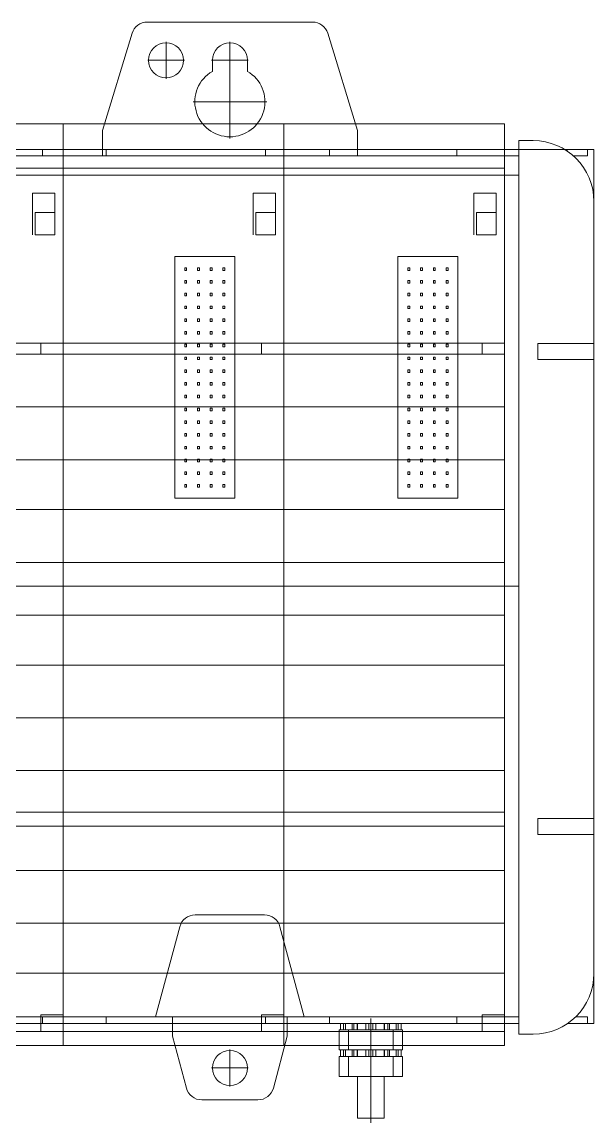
# Model space of a CAD drawing. Header units: millimetres. Extents: x 0 to 3780, y 0 to 2673.
# Drawn here: x 779.8 to 869.5, y 925.4 to 1098 of the extents above; entities that cross this region are included whole.
import ezdxf

# ---------------------------------------------------------------- set-up
doc = ezdxf.new("R2010")
doc.units = ezdxf.units.MM
for name, color, linetype, lineweight in [('AM_0', 7, 'Continuous', 5), ('AM_4', 3, 'Continuous', 5), ('AM_7', 7, 'Continuous', 5), ('AM_9', 6, 'Continuous', 5)]:
    doc.layers.add(name, color=color, linetype=linetype, lineweight=lineweight)

msp = doc.modelspace()

# ---------------------------------------------------------------- linework, layer by layer
at = {"lineweight": 0}
for p, q in [((786.28, 1082.08), (751.68, 1082.08)), ((820.88, 1082.08), (786.28, 1082.08)), ((855.48, 1082.08), (820.88, 1082.08)), ((751.68, 1075.11), (786.28, 1075.11)), ((786.28, 1075.11), (820.88, 1075.11)), ((820.88, 1075.11), (855.48, 1075.11)), ((781.47, 1064.66), (781.47, 1071.2)), ((784.97, 1071.2), (781.47, 1071.2)), ((784.97, 1068.16), (784.97, 1071.2)), ((816.07, 1064.66), (816.07, 1071.2)), ((819.57, 1071.2), (816.07, 1071.2)), ((819.57, 1068.16), (819.57, 1071.2)), ((850.67, 1064.66), (850.67, 1071.2)), ((854.17, 1071.2), (850.67, 1071.2)), ((854.17, 1068.16), (854.17, 1071.2)), ((781.91, 1068.16), (784.97, 1068.16)), ((781.91, 1068.16), (781.91, 1064.66)), ((784.97, 1064.66), (784.97, 1068.16)), ((816.51, 1068.16), (819.57, 1068.16)), ((816.51, 1068.16), (816.51, 1064.66)), ((819.57, 1064.66), (819.57, 1068.16)), ((851.11, 1068.16), (854.17, 1068.16)), ((851.11, 1068.16), (851.11, 1064.66)), ((854.17, 1064.66), (854.17, 1068.16)), ((781.91, 1064.66), (784.97, 1064.66)), ((816.51, 1064.66), (819.57, 1064.66)), ((851.11, 1064.66), (854.17, 1064.66)), ((751.68, 1047.69), (786.28, 1047.69)), ((782.78, 1045.96), (782.78, 1047.69)), ((786.28, 1047.69), (820.88, 1047.69)), ((817.38, 1045.96), (817.38, 1047.69)), ((820.88, 1047.69), (855.48, 1047.69)), ((851.98, 1045.96), (851.98, 1047.69)), ((751.68, 1045.96), (786.28, 1045.96)), ((786.28, 1045.96), (820.88, 1045.96)), ((820.88, 1045.96), (855.48, 1045.96)), ((751.68, 1037.68), (786.28, 1037.68)), ((786.28, 1037.68), (820.88, 1037.68)), ((820.88, 1037.68), (855.48, 1037.68)), ((751.68, 1029.4), (786.28, 1029.4)), ((786.28, 1029.4), (820.88, 1029.4)), ((820.88, 1029.4), (855.48, 1029.4)), ((751.68, 1021.58), (786.28, 1021.58)), ((786.28, 1021.58), (820.88, 1021.58)), ((820.88, 1021.58), (855.48, 1021.58)), ((751.68, 1013.31), (786.28, 1013.31)), ((786.28, 1013.31), (820.88, 1013.31)), ((820.88, 1013.31), (855.48, 1013.31)), ((751.68, 1005.03), (786.28, 1005.03)), ((786.28, 1005.03), (820.88, 1005.03)), ((820.88, 1005.03), (855.48, 1005.03)), ((751.68, 997.21), (786.28, 997.21)), ((786.28, 997.21), (820.88, 997.21)), ((820.88, 997.21), (855.48, 997.21)), ((751.68, 988.93), (786.28, 988.93)), ((786.28, 988.93), (820.88, 988.93)), ((820.88, 988.93), (855.48, 988.93)), ((751.68, 980.66), (786.28, 980.66)), ((786.28, 980.66), (820.88, 980.66)), ((820.88, 980.66), (855.48, 980.66)), ((751.68, 974.14), (786.28, 974.14)), ((786.28, 974.14), (820.88, 974.14)), ((820.88, 974.14), (855.48, 974.14)), ((751.68, 971.97), (786.28, 971.97)), ((786.28, 971.97), (820.88, 971.97)), ((820.88, 971.97), (855.48, 971.97)), ((751.68, 964.99), (786.28, 964.99)), ((786.28, 964.99), (820.88, 964.99)), ((820.88, 964.99), (855.48, 964.99)), ((751.68, 956.74), (786.28, 956.74)), ((786.28, 956.74), (820.88, 956.74)), ((820.88, 956.74), (855.48, 956.74)), ((751.68, 948.9), (786.28, 948.9)), ((786.28, 948.9), (820.88, 948.9)), ((820.88, 948.9), (855.48, 948.9)), ((782.78, 939.75), (782.78, 942.36)), ((786.28, 942.36), (782.78, 942.36)), ((817.38, 939.75), (817.38, 942.36)), ((820.88, 942.36), (817.38, 942.36)), ((851.98, 939.75), (851.98, 942.36)), ((855.48, 942.36), (851.98, 942.36))]:
    msp.add_line(p, q, dxfattribs=at)
for points in [[(786.28, 939.75), (751.68, 939.75), (751.68, 1082.08), (786.28, 1082.08)], [(751.68, 1082.08), (751.68, 939.75), (786.28, 939.75), (786.28, 1082.08)], [(820.88, 939.75), (786.28, 939.75), (786.28, 1082.08), (820.88, 1082.08)], [(786.28, 1082.08), (786.28, 939.75), (820.88, 939.75), (820.88, 1082.08)], [(855.48, 939.75), (820.88, 939.75), (820.88, 1082.08), (855.48, 1082.08)], [(820.88, 1082.08), (820.88, 939.75), (855.48, 939.75), (855.48, 1082.08)], [(784.97, 1064.66), (784.97, 1068.16), (781.91, 1068.16), (781.91, 1064.66)], [(819.57, 1064.66), (819.57, 1068.16), (816.51, 1068.16), (816.51, 1064.66)], [(854.17, 1064.66), (854.17, 1068.16), (851.11, 1068.16), (851.11, 1064.66)], [(786.28, 937.58), (786.28, 939.75), (786.28, 937.58), (751.68, 937.58), (751.68, 939.75), (751.68, 937.58)], [(820.88, 937.58), (820.88, 939.75), (820.88, 937.58), (786.28, 937.58), (786.28, 939.75), (786.28, 937.58)], [(855.48, 937.58), (855.48, 939.75), (855.48, 937.58), (820.88, 937.58), (820.88, 939.75), (820.88, 937.58)]]:
    msp.add_lwpolyline(points, close=True, dxfattribs=at)
at = {"layer": 'AM_0'}
for p, q in [((825.39, 1098.03), (799.48, 1098.03)), ((797.09, 1096.26), (792.43, 1081.03)), ((832.43, 1081.03), (827.78, 1096.26)), ((809.68, 1092.03), (809.68, 1090.29)), ((815.18, 1090.29), (815.18, 1092.03)), ((792.43, 1081.03), (792.43, 1078.03)), ((832.43, 1078.03), (832.43, 1081.03)), ((860, 1079.43), (857.73, 1079.43)), ((857.73, 1079.43), (857.73, 939.33)), ((682.48, 1078.03), (857.73, 1078.03)), ((864.98, 1078.03), (869.53, 1078.03)), ((868.53, 1077.03), (868.53, 1078.03)), ((869.53, 941.03), (869.53, 1078.03)), ((682.48, 1077.03), (857.73, 1077.03)), ((866.33, 1077.03), (868.53, 1077.03)), ((857.73, 1074.02), (682.48, 1074.02)), ((803.79, 1061.25), (803.79, 1023.35)), ((813.19, 1061.25), (803.79, 1061.25)), ((813.19, 1023.35), (813.19, 1061.25)), ((838.79, 1061.25), (838.79, 1023.35)), ((848.19, 1061.25), (838.79, 1061.25)), ((848.19, 1023.35), (848.19, 1061.25)), ((805.34, 1059.5), (805.34, 1059.09)), ((805.64, 1059.5), (805.34, 1059.5)), ((805.34, 1059.09), (805.64, 1059.09)), ((805.64, 1059.09), (805.64, 1059.5)), ((807.34, 1059.5), (807.34, 1059.09)), ((807.64, 1059.5), (807.34, 1059.5)), ((807.34, 1059.09), (807.64, 1059.09)), ((807.64, 1059.09), (807.64, 1059.5)), ((809.34, 1059.5), (809.34, 1059.09)), ((809.64, 1059.5), (809.34, 1059.5)), ((809.34, 1059.09), (809.64, 1059.09)), ((809.64, 1059.09), (809.64, 1059.5)), ((811.34, 1059.5), (811.34, 1059.09)), ((811.64, 1059.5), (811.34, 1059.5)), ((811.34, 1059.09), (811.64, 1059.09)), ((811.64, 1059.09), (811.64, 1059.5)), ((840.34, 1059.5), (840.34, 1059.09)), ((840.64, 1059.5), (840.34, 1059.5)), ((840.34, 1059.09), (840.64, 1059.09)), ((840.64, 1059.09), (840.64, 1059.5)), ((842.34, 1059.5), (842.34, 1059.09)), ((842.64, 1059.5), (842.34, 1059.5)), ((842.34, 1059.09), (842.64, 1059.09)), ((842.64, 1059.09), (842.64, 1059.5)), ((844.34, 1059.5), (844.34, 1059.09)), ((844.64, 1059.5), (844.34, 1059.5)), ((844.34, 1059.09), (844.64, 1059.09)), ((844.64, 1059.09), (844.64, 1059.5)), ((846.34, 1059.5), (846.34, 1059.09)), ((846.64, 1059.5), (846.34, 1059.5)), ((846.34, 1059.09), (846.64, 1059.09)), ((846.64, 1059.09), (846.64, 1059.5)), ((805.34, 1057.5), (805.34, 1057.09)), ((805.64, 1057.5), (805.34, 1057.5)), ((805.34, 1057.09), (805.64, 1057.09)), ((805.64, 1057.09), (805.64, 1057.5)), ((807.34, 1057.5), (807.34, 1057.09)), ((807.64, 1057.5), (807.34, 1057.5)), ((807.34, 1057.09), (807.64, 1057.09)), ((807.64, 1057.09), (807.64, 1057.5)), ((809.34, 1057.5), (809.34, 1057.09)), ((809.64, 1057.5), (809.34, 1057.5)), ((809.34, 1057.09), (809.64, 1057.09)), ((809.64, 1057.09), (809.64, 1057.5)), ((811.34, 1057.5), (811.34, 1057.09)), ((811.64, 1057.5), (811.34, 1057.5)), ((811.34, 1057.09), (811.64, 1057.09)), ((811.64, 1057.09), (811.64, 1057.5)), ((840.34, 1057.5), (840.34, 1057.09)), ((840.64, 1057.5), (840.34, 1057.5)), ((840.34, 1057.09), (840.64, 1057.09)), ((840.64, 1057.09), (840.64, 1057.5)), ((842.34, 1057.5), (842.34, 1057.09)), ((842.64, 1057.5), (842.34, 1057.5)), ((842.34, 1057.09), (842.64, 1057.09)), ((842.64, 1057.09), (842.64, 1057.5)), ((844.34, 1057.5), (844.34, 1057.09)), ((844.64, 1057.5), (844.34, 1057.5)), ((844.34, 1057.09), (844.64, 1057.09)), ((844.64, 1057.09), (844.64, 1057.5)), ((846.34, 1057.5), (846.34, 1057.09)), ((846.64, 1057.5), (846.34, 1057.5)), ((846.34, 1057.09), (846.64, 1057.09)), ((846.64, 1057.09), (846.64, 1057.5)), ((805.34, 1055.5), (805.34, 1055.09)), ((805.64, 1055.5), (805.34, 1055.5)), ((805.34, 1055.09), (805.64, 1055.09)), ((805.64, 1055.09), (805.64, 1055.5)), ((807.34, 1055.5), (807.34, 1055.09)), ((807.64, 1055.5), (807.34, 1055.5)), ((807.34, 1055.09), (807.64, 1055.09)), ((807.64, 1055.09), (807.64, 1055.5)), ((809.34, 1055.5), (809.34, 1055.09)), ((809.64, 1055.5), (809.34, 1055.5)), ((809.34, 1055.09), (809.64, 1055.09)), ((809.64, 1055.09), (809.64, 1055.5)), ((811.34, 1055.5), (811.34, 1055.09)), ((811.64, 1055.5), (811.34, 1055.5)), ((811.34, 1055.09), (811.64, 1055.09)), ((811.64, 1055.09), (811.64, 1055.5)), ((840.64, 1055.5), (840.34, 1055.5)), ((840.34, 1055.5), (840.34, 1055.09)), ((840.34, 1055.09), (840.64, 1055.09)), ((840.64, 1055.09), (840.64, 1055.5)), ((842.34, 1055.5), (842.34, 1055.09)), ((842.64, 1055.5), (842.34, 1055.5)), ((842.34, 1055.09), (842.64, 1055.09)), ((842.64, 1055.09), (842.64, 1055.5)), ((844.34, 1055.5), (844.34, 1055.09)), ((844.64, 1055.5), (844.34, 1055.5)), ((844.34, 1055.09), (844.64, 1055.09)), ((844.64, 1055.09), (844.64, 1055.5)), ((846.34, 1055.5), (846.34, 1055.09)), ((846.64, 1055.5), (846.34, 1055.5)), ((846.34, 1055.09), (846.64, 1055.09)), ((846.64, 1055.09), (846.64, 1055.5)), ((805.34, 1053.5), (805.34, 1053.09)), ((805.64, 1053.5), (805.34, 1053.5)), ((805.34, 1053.09), (805.64, 1053.09)), ((805.64, 1053.09), (805.64, 1053.5)), ((807.34, 1053.5), (807.34, 1053.09)), ((807.64, 1053.5), (807.34, 1053.5)), ((807.34, 1053.09), (807.64, 1053.09)), ((807.64, 1053.09), (807.64, 1053.5)), ((809.34, 1053.5), (809.34, 1053.09)), ((809.64, 1053.5), (809.34, 1053.5)), ((809.34, 1053.09), (809.64, 1053.09)), ((809.64, 1053.09), (809.64, 1053.5)), ((811.34, 1053.5), (811.34, 1053.09)), ((811.64, 1053.5), (811.34, 1053.5)), ((811.34, 1053.09), (811.64, 1053.09)), ((811.64, 1053.09), (811.64, 1053.5)), ((840.34, 1053.5), (840.34, 1053.09)), ((840.64, 1053.5), (840.34, 1053.5)), ((840.34, 1053.09), (840.64, 1053.09)), ((840.64, 1053.09), (840.64, 1053.5)), ((842.34, 1053.5), (842.34, 1053.09)), ((842.64, 1053.5), (842.34, 1053.5)), ((842.34, 1053.09), (842.64, 1053.09)), ((842.64, 1053.09), (842.64, 1053.5)), ((844.34, 1053.5), (844.34, 1053.09)), ((844.64, 1053.5), (844.34, 1053.5)), ((844.34, 1053.09), (844.64, 1053.09)), ((844.64, 1053.09), (844.64, 1053.5)), ((846.34, 1053.5), (846.34, 1053.09)), ((846.64, 1053.5), (846.34, 1053.5)), ((846.34, 1053.09), (846.64, 1053.09)), ((846.64, 1053.09), (846.64, 1053.5)), ((805.34, 1051.5), (805.34, 1051.09)), ((805.64, 1051.5), (805.34, 1051.5)), ((805.64, 1051.09), (805.64, 1051.5)), ((807.34, 1051.5), (807.34, 1051.09)), ((807.64, 1051.5), (807.34, 1051.5)), ((807.64, 1051.09), (807.64, 1051.5)), ((809.34, 1051.5), (809.34, 1051.09)), ((809.64, 1051.5), (809.34, 1051.5)), ((809.64, 1051.09), (809.64, 1051.5)), ((811.34, 1051.5), (811.34, 1051.09)), ((811.64, 1051.5), (811.34, 1051.5)), ((811.64, 1051.09), (811.64, 1051.5)), ((840.34, 1051.5), (840.34, 1051.09)), ((840.64, 1051.5), (840.34, 1051.5)), ((840.64, 1051.09), (840.64, 1051.5)), ((842.34, 1051.5), (842.34, 1051.09)), ((842.64, 1051.5), (842.34, 1051.5)), ((842.64, 1051.09), (842.64, 1051.5)), ((844.34, 1051.5), (844.34, 1051.09)), ((844.64, 1051.5), (844.34, 1051.5)), ((844.64, 1051.09), (844.64, 1051.5)), ((846.34, 1051.5), (846.34, 1051.09)), ((846.64, 1051.5), (846.34, 1051.5)), ((846.64, 1051.09), (846.64, 1051.5)), ((805.34, 1051.09), (805.64, 1051.09)), ((807.34, 1051.09), (807.64, 1051.09)), ((809.34, 1051.09), (809.64, 1051.09)), ((811.34, 1051.09), (811.64, 1051.09)), ((840.34, 1051.09), (840.64, 1051.09)), ((842.34, 1051.09), (842.64, 1051.09)), ((844.34, 1051.09), (844.64, 1051.09)), ((846.34, 1051.09), (846.64, 1051.09)), ((805.34, 1049.5), (805.34, 1049.09)), ((805.64, 1049.5), (805.34, 1049.5)), ((805.34, 1049.09), (805.64, 1049.09)), ((805.64, 1049.09), (805.64, 1049.5)), ((807.34, 1049.5), (807.34, 1049.09)), ((807.64, 1049.5), (807.34, 1049.5)), ((807.34, 1049.09), (807.64, 1049.09)), ((807.64, 1049.09), (807.64, 1049.5)), ((809.34, 1049.5), (809.34, 1049.09)), ((809.64, 1049.5), (809.34, 1049.5)), ((809.34, 1049.09), (809.64, 1049.09)), ((809.64, 1049.09), (809.64, 1049.5)), ((811.34, 1049.5), (811.34, 1049.09)), ((811.64, 1049.5), (811.34, 1049.5)), ((811.34, 1049.09), (811.64, 1049.09)), ((811.64, 1049.09), (811.64, 1049.5)), ((840.34, 1049.5), (840.34, 1049.09)), ((840.64, 1049.5), (840.34, 1049.5)), ((840.34, 1049.09), (840.64, 1049.09)), ((840.64, 1049.09), (840.64, 1049.5)), ((842.34, 1049.5), (842.34, 1049.09)), ((842.64, 1049.5), (842.34, 1049.5)), ((842.34, 1049.09), (842.64, 1049.09)), ((842.64, 1049.09), (842.64, 1049.5)), ((844.34, 1049.5), (844.34, 1049.09)), ((844.64, 1049.5), (844.34, 1049.5)), ((844.34, 1049.09), (844.64, 1049.09)), ((844.64, 1049.09), (844.64, 1049.5)), ((846.34, 1049.5), (846.34, 1049.09)), ((846.64, 1049.5), (846.34, 1049.5)), ((846.34, 1049.09), (846.64, 1049.09)), ((846.64, 1049.09), (846.64, 1049.5)), ((805.34, 1047.5), (805.34, 1047.09)), ((805.64, 1047.5), (805.34, 1047.5)), ((805.34, 1047.09), (805.64, 1047.09)), ((805.64, 1047.09), (805.64, 1047.5)), ((807.34, 1047.5), (807.34, 1047.09)), ((807.64, 1047.5), (807.34, 1047.5)), ((807.34, 1047.09), (807.64, 1047.09)), ((807.64, 1047.09), (807.64, 1047.5)), ((809.34, 1047.5), (809.34, 1047.09)), ((809.64, 1047.5), (809.34, 1047.5)), ((809.34, 1047.09), (809.64, 1047.09)), ((809.64, 1047.09), (809.64, 1047.5)), ((811.34, 1047.5), (811.34, 1047.09)), ((811.64, 1047.5), (811.34, 1047.5)), ((811.34, 1047.09), (811.64, 1047.09)), ((811.64, 1047.09), (811.64, 1047.5)), ((840.34, 1047.5), (840.34, 1047.09)), ((840.64, 1047.5), (840.34, 1047.5)), ((840.34, 1047.09), (840.64, 1047.09)), ((840.64, 1047.09), (840.64, 1047.5)), ((842.34, 1047.5), (842.34, 1047.09)), ((842.64, 1047.5), (842.34, 1047.5)), ((842.34, 1047.09), (842.64, 1047.09)), ((842.64, 1047.09), (842.64, 1047.5)), ((844.34, 1047.5), (844.34, 1047.09)), ((844.64, 1047.5), (844.34, 1047.5)), ((844.34, 1047.09), (844.64, 1047.09)), ((844.64, 1047.09), (844.64, 1047.5)), ((846.34, 1047.5), (846.34, 1047.09)), ((846.64, 1047.5), (846.34, 1047.5)), ((846.34, 1047.09), (846.64, 1047.09)), ((846.64, 1047.09), (846.64, 1047.5)), ((860.73, 1045.13), (860.73, 1047.63)), ((869.53, 1047.63), (860.73, 1047.63)), ((805.34, 1045.5), (805.34, 1045.09)), ((805.64, 1045.5), (805.34, 1045.5)), ((805.34, 1045.09), (805.64, 1045.09)), ((805.64, 1045.09), (805.64, 1045.5)), ((807.34, 1045.5), (807.34, 1045.09)), ((807.64, 1045.5), (807.34, 1045.5)), ((807.34, 1045.09), (807.64, 1045.09)), ((807.64, 1045.09), (807.64, 1045.5)), ((809.34, 1045.5), (809.34, 1045.09)), ((809.64, 1045.5), (809.34, 1045.5)), ((809.34, 1045.09), (809.64, 1045.09)), ((809.64, 1045.09), (809.64, 1045.5)), ((811.34, 1045.5), (811.34, 1045.09)), ((811.64, 1045.5), (811.34, 1045.5)), ((811.34, 1045.09), (811.64, 1045.09)), ((811.64, 1045.09), (811.64, 1045.5)), ((840.34, 1045.5), (840.34, 1045.09)), ((840.64, 1045.5), (840.34, 1045.5)), ((840.34, 1045.09), (840.64, 1045.09)), ((840.64, 1045.09), (840.64, 1045.5)), ((842.64, 1045.5), (842.34, 1045.5)), ((842.34, 1045.5), (842.34, 1045.09)), ((842.34, 1045.09), (842.64, 1045.09)), ((842.64, 1045.09), (842.64, 1045.5)), ((844.34, 1045.5), (844.34, 1045.09)), ((844.64, 1045.5), (844.34, 1045.5)), ((844.34, 1045.09), (844.64, 1045.09)), ((844.64, 1045.09), (844.64, 1045.5)), ((846.34, 1045.5), (846.34, 1045.09)), ((846.64, 1045.5), (846.34, 1045.5)), ((846.34, 1045.09), (846.64, 1045.09)), ((846.64, 1045.09), (846.64, 1045.5)), ((869.53, 1045.13), (860.73, 1045.13)), ((805.34, 1043.5), (805.34, 1043.09)), ((805.64, 1043.5), (805.34, 1043.5)), ((805.34, 1043.09), (805.64, 1043.09)), ((805.64, 1043.09), (805.64, 1043.5)), ((807.34, 1043.5), (807.34, 1043.09)), ((807.64, 1043.5), (807.34, 1043.5)), ((807.34, 1043.09), (807.64, 1043.09)), ((807.64, 1043.09), (807.64, 1043.5)), ((809.34, 1043.5), (809.34, 1043.09)), ((809.64, 1043.5), (809.34, 1043.5)), ((809.34, 1043.09), (809.64, 1043.09)), ((809.64, 1043.09), (809.64, 1043.5)), ((811.34, 1043.5), (811.34, 1043.09)), ((811.64, 1043.5), (811.34, 1043.5)), ((811.34, 1043.09), (811.64, 1043.09)), ((811.64, 1043.09), (811.64, 1043.5)), ((840.34, 1043.5), (840.34, 1043.09)), ((840.64, 1043.5), (840.34, 1043.5)), ((840.34, 1043.09), (840.64, 1043.09)), ((840.64, 1043.09), (840.64, 1043.5)), ((842.34, 1043.5), (842.34, 1043.09)), ((842.64, 1043.5), (842.34, 1043.5)), ((842.34, 1043.09), (842.64, 1043.09)), ((842.64, 1043.09), (842.64, 1043.5)), ((844.34, 1043.5), (844.34, 1043.09)), ((844.64, 1043.5), (844.34, 1043.5)), ((844.34, 1043.09), (844.64, 1043.09)), ((844.64, 1043.09), (844.64, 1043.5)), ((846.34, 1043.5), (846.34, 1043.09)), ((846.64, 1043.5), (846.34, 1043.5)), ((846.34, 1043.09), (846.64, 1043.09)), ((846.64, 1043.09), (846.64, 1043.5)), ((805.34, 1041.5), (805.34, 1041.09)), ((805.64, 1041.5), (805.34, 1041.5)), ((805.34, 1041.09), (805.64, 1041.09)), ((805.64, 1041.09), (805.64, 1041.5)), ((807.34, 1041.5), (807.34, 1041.09)), ((807.64, 1041.5), (807.34, 1041.5)), ((807.34, 1041.09), (807.64, 1041.09)), ((807.64, 1041.09), (807.64, 1041.5)), ((809.34, 1041.5), (809.34, 1041.09)), ((809.64, 1041.5), (809.34, 1041.5)), ((809.34, 1041.09), (809.64, 1041.09)), ((809.64, 1041.09), (809.64, 1041.5)), ((811.34, 1041.5), (811.34, 1041.09)), ((811.64, 1041.5), (811.34, 1041.5)), ((811.34, 1041.09), (811.64, 1041.09)), ((811.64, 1041.09), (811.64, 1041.5)), ((840.34, 1041.5), (840.34, 1041.09)), ((840.64, 1041.5), (840.34, 1041.5)), ((840.34, 1041.09), (840.64, 1041.09)), ((840.64, 1041.09), (840.64, 1041.5)), ((842.34, 1041.5), (842.34, 1041.09)), ((842.64, 1041.5), (842.34, 1041.5)), ((842.34, 1041.09), (842.64, 1041.09)), ((842.64, 1041.09), (842.64, 1041.5)), ((844.34, 1041.5), (844.34, 1041.09)), ((844.64, 1041.5), (844.34, 1041.5)), ((844.34, 1041.09), (844.64, 1041.09)), ((844.64, 1041.09), (844.64, 1041.5)), ((846.34, 1041.5), (846.34, 1041.09)), ((846.64, 1041.5), (846.34, 1041.5)), ((846.34, 1041.09), (846.64, 1041.09)), ((846.64, 1041.09), (846.64, 1041.5)), ((805.34, 1039.5), (805.34, 1039.09)), ((805.64, 1039.5), (805.34, 1039.5)), ((805.64, 1039.09), (805.64, 1039.5)), ((807.34, 1039.5), (807.34, 1039.09)), ((807.64, 1039.5), (807.34, 1039.5)), ((807.64, 1039.09), (807.64, 1039.5)), ((809.34, 1039.5), (809.34, 1039.09)), ((809.64, 1039.5), (809.34, 1039.5)), ((809.64, 1039.09), (809.64, 1039.5)), ((811.34, 1039.5), (811.34, 1039.09)), ((811.64, 1039.5), (811.34, 1039.5)), ((811.64, 1039.09), (811.64, 1039.5)), ((840.34, 1039.5), (840.34, 1039.09)), ((840.64, 1039.5), (840.34, 1039.5)), ((840.64, 1039.09), (840.64, 1039.5)), ((842.34, 1039.5), (842.34, 1039.09)), ((842.64, 1039.5), (842.34, 1039.5)), ((842.64, 1039.09), (842.64, 1039.5)), ((844.34, 1039.5), (844.34, 1039.09)), ((844.64, 1039.5), (844.34, 1039.5)), ((844.64, 1039.09), (844.64, 1039.5)), ((846.64, 1039.5), (846.34, 1039.5)), ((846.34, 1039.5), (846.34, 1039.09)), ((846.64, 1039.09), (846.64, 1039.5)), ((805.34, 1039.09), (805.64, 1039.09)), ((805.34, 1037.5), (805.34, 1037.09)), ((805.64, 1037.5), (805.34, 1037.5)), ((805.64, 1037.09), (805.64, 1037.5)), ((807.34, 1039.09), (807.64, 1039.09)), ((807.34, 1037.5), (807.34, 1037.09)), ((807.64, 1037.5), (807.34, 1037.5)), ((807.64, 1037.09), (807.64, 1037.5)), ((809.34, 1039.09), (809.64, 1039.09)), ((809.34, 1037.5), (809.34, 1037.09)), ((809.64, 1037.5), (809.34, 1037.5)), ((809.64, 1037.09), (809.64, 1037.5)), ((811.34, 1039.09), (811.64, 1039.09)), ((811.34, 1037.5), (811.34, 1037.09)), ((811.64, 1037.5), (811.34, 1037.5)), ((811.64, 1037.09), (811.64, 1037.5)), ((840.34, 1039.09), (840.64, 1039.09)), ((840.34, 1037.5), (840.34, 1037.09)), ((840.64, 1037.5), (840.34, 1037.5)), ((840.64, 1037.09), (840.64, 1037.5)), ((842.34, 1039.09), (842.64, 1039.09)), ((842.34, 1037.5), (842.34, 1037.09)), ((842.64, 1037.5), (842.34, 1037.5)), ((842.64, 1037.09), (842.64, 1037.5)), ((844.34, 1039.09), (844.64, 1039.09)), ((844.34, 1037.5), (844.34, 1037.09)), ((844.64, 1037.5), (844.34, 1037.5)), ((844.64, 1037.09), (844.64, 1037.5)), ((846.34, 1039.09), (846.64, 1039.09)), ((846.64, 1037.5), (846.34, 1037.5)), ((846.34, 1037.5), (846.34, 1037.09)), ((846.64, 1037.09), (846.64, 1037.5)), ((805.34, 1037.09), (805.64, 1037.09)), ((807.34, 1037.09), (807.64, 1037.09)), ((809.34, 1037.09), (809.64, 1037.09)), ((811.34, 1037.09), (811.64, 1037.09)), ((840.34, 1037.09), (840.64, 1037.09)), ((842.34, 1037.09), (842.64, 1037.09)), ((844.34, 1037.09), (844.64, 1037.09)), ((846.34, 1037.09), (846.64, 1037.09)), ((805.34, 1035.5), (805.34, 1035.09)), ((805.64, 1035.5), (805.34, 1035.5)), ((805.34, 1035.09), (805.64, 1035.09)), ((805.64, 1035.09), (805.64, 1035.5)), ((807.34, 1035.5), (807.34, 1035.09)), ((807.64, 1035.5), (807.34, 1035.5)), ((807.34, 1035.09), (807.64, 1035.09)), ((807.64, 1035.09), (807.64, 1035.5)), ((809.34, 1035.5), (809.34, 1035.09)), ((809.64, 1035.5), (809.34, 1035.5)), ((809.34, 1035.09), (809.64, 1035.09)), ((809.64, 1035.09), (809.64, 1035.5)), ((811.34, 1035.5), (811.34, 1035.09)), ((811.64, 1035.5), (811.34, 1035.5)), ((811.34, 1035.09), (811.64, 1035.09)), ((811.64, 1035.09), (811.64, 1035.5)), ((840.34, 1035.5), (840.34, 1035.09)), ((840.64, 1035.5), (840.34, 1035.5)), ((840.34, 1035.09), (840.64, 1035.09)), ((840.64, 1035.09), (840.64, 1035.5)), ((842.34, 1035.5), (842.34, 1035.09)), ((842.64, 1035.5), (842.34, 1035.5)), ((842.34, 1035.09), (842.64, 1035.09)), ((842.64, 1035.09), (842.64, 1035.5)), ((844.34, 1035.5), (844.34, 1035.09)), ((844.64, 1035.5), (844.34, 1035.5)), ((844.34, 1035.09), (844.64, 1035.09)), ((844.64, 1035.09), (844.64, 1035.5)), ((846.64, 1035.5), (846.34, 1035.5)), ((846.34, 1035.5), (846.34, 1035.09)), ((846.34, 1035.09), (846.64, 1035.09)), ((846.64, 1035.09), (846.64, 1035.5)), ((805.34, 1033.5), (805.34, 1033.09)), ((805.64, 1033.5), (805.34, 1033.5)), ((805.34, 1033.09), (805.64, 1033.09)), ((805.64, 1033.09), (805.64, 1033.5)), ((807.34, 1033.5), (807.34, 1033.09)), ((807.64, 1033.5), (807.34, 1033.5)), ((807.34, 1033.09), (807.64, 1033.09)), ((807.64, 1033.09), (807.64, 1033.5)), ((809.34, 1033.5), (809.34, 1033.09)), ((809.64, 1033.5), (809.34, 1033.5)), ((809.34, 1033.09), (809.64, 1033.09)), ((809.64, 1033.09), (809.64, 1033.5)), ((811.34, 1033.5), (811.34, 1033.09)), ((811.64, 1033.5), (811.34, 1033.5)), ((811.34, 1033.09), (811.64, 1033.09)), ((811.64, 1033.09), (811.64, 1033.5)), ((840.34, 1033.5), (840.34, 1033.09)), ((840.64, 1033.5), (840.34, 1033.5)), ((840.34, 1033.09), (840.64, 1033.09)), ((840.64, 1033.09), (840.64, 1033.5)), ((842.34, 1033.5), (842.34, 1033.09)), ((842.64, 1033.5), (842.34, 1033.5)), ((842.34, 1033.09), (842.64, 1033.09)), ((842.64, 1033.09), (842.64, 1033.5)), ((844.34, 1033.5), (844.34, 1033.09)), ((844.64, 1033.5), (844.34, 1033.5)), ((844.34, 1033.09), (844.64, 1033.09)), ((844.64, 1033.09), (844.64, 1033.5)), ((846.34, 1033.5), (846.34, 1033.09)), ((846.64, 1033.5), (846.34, 1033.5)), ((846.34, 1033.09), (846.64, 1033.09)), ((846.64, 1033.09), (846.64, 1033.5)), ((805.34, 1031.5), (805.34, 1031.09)), ((805.64, 1031.5), (805.34, 1031.5)), ((805.34, 1031.09), (805.64, 1031.09)), ((805.64, 1031.09), (805.64, 1031.5)), ((807.34, 1031.5), (807.34, 1031.09)), ((807.64, 1031.5), (807.34, 1031.5)), ((807.34, 1031.09), (807.64, 1031.09)), ((807.64, 1031.09), (807.64, 1031.5)), ((809.34, 1031.5), (809.34, 1031.09)), ((809.64, 1031.5), (809.34, 1031.5)), ((809.34, 1031.09), (809.64, 1031.09)), ((809.64, 1031.09), (809.64, 1031.5)), ((811.34, 1031.5), (811.34, 1031.09)), ((811.64, 1031.5), (811.34, 1031.5)), ((811.34, 1031.09), (811.64, 1031.09)), ((811.64, 1031.09), (811.64, 1031.5)), ((840.34, 1031.5), (840.34, 1031.09)), ((840.64, 1031.5), (840.34, 1031.5)), ((840.34, 1031.09), (840.64, 1031.09)), ((840.64, 1031.09), (840.64, 1031.5)), ((842.34, 1031.5), (842.34, 1031.09)), ((842.64, 1031.5), (842.34, 1031.5)), ((842.34, 1031.09), (842.64, 1031.09)), ((842.64, 1031.09), (842.64, 1031.5)), ((844.34, 1031.5), (844.34, 1031.09)), ((844.64, 1031.5), (844.34, 1031.5)), ((844.34, 1031.09), (844.64, 1031.09)), ((844.64, 1031.09), (844.64, 1031.5)), ((846.64, 1031.5), (846.34, 1031.5)), ((846.34, 1031.5), (846.34, 1031.09)), ((846.34, 1031.09), (846.64, 1031.09)), ((846.64, 1031.09), (846.64, 1031.5)), ((805.34, 1029.5), (805.34, 1029.09)), ((805.64, 1029.5), (805.34, 1029.5)), ((805.34, 1029.09), (805.64, 1029.09)), ((805.64, 1029.09), (805.64, 1029.5)), ((807.34, 1029.5), (807.34, 1029.09)), ((807.64, 1029.5), (807.34, 1029.5)), ((807.34, 1029.09), (807.64, 1029.09)), ((807.64, 1029.09), (807.64, 1029.5)), ((809.64, 1029.5), (809.34, 1029.5)), ((809.34, 1029.5), (809.34, 1029.09)), ((809.34, 1029.09), (809.64, 1029.09)), ((809.64, 1029.09), (809.64, 1029.5)), ((811.34, 1029.5), (811.34, 1029.09)), ((811.64, 1029.5), (811.34, 1029.5)), ((811.34, 1029.09), (811.64, 1029.09)), ((811.64, 1029.09), (811.64, 1029.5)), ((840.34, 1029.5), (840.34, 1029.09)), ((840.64, 1029.5), (840.34, 1029.5)), ((840.34, 1029.09), (840.64, 1029.09)), ((840.64, 1029.09), (840.64, 1029.5)), ((842.34, 1029.5), (842.34, 1029.09)), ((842.64, 1029.5), (842.34, 1029.5)), ((842.34, 1029.09), (842.64, 1029.09)), ((842.64, 1029.09), (842.64, 1029.5)), ((844.64, 1029.5), (844.34, 1029.5)), ((844.34, 1029.5), (844.34, 1029.09)), ((844.34, 1029.09), (844.64, 1029.09)), ((844.64, 1029.09), (844.64, 1029.5)), ((846.34, 1029.5), (846.34, 1029.09)), ((846.64, 1029.5), (846.34, 1029.5)), ((846.34, 1029.09), (846.64, 1029.09)), ((846.64, 1029.09), (846.64, 1029.5)), ((805.34, 1027.5), (805.34, 1027.09)), ((805.64, 1027.5), (805.34, 1027.5)), ((805.64, 1027.09), (805.64, 1027.5)), ((807.34, 1027.5), (807.34, 1027.09)), ((807.64, 1027.5), (807.34, 1027.5)), ((807.64, 1027.09), (807.64, 1027.5)), ((809.34, 1027.5), (809.34, 1027.09)), ((809.64, 1027.5), (809.34, 1027.5)), ((809.64, 1027.09), (809.64, 1027.5)), ((811.34, 1027.5), (811.34, 1027.09)), ((811.64, 1027.5), (811.34, 1027.5)), ((811.64, 1027.09), (811.64, 1027.5)), ((840.34, 1027.5), (840.34, 1027.09)), ((840.64, 1027.5), (840.34, 1027.5)), ((840.64, 1027.09), (840.64, 1027.5)), ((842.34, 1027.5), (842.34, 1027.09)), ((842.64, 1027.5), (842.34, 1027.5)), ((842.64, 1027.09), (842.64, 1027.5)), ((844.34, 1027.5), (844.34, 1027.09)), ((844.64, 1027.5), (844.34, 1027.5)), ((844.64, 1027.09), (844.64, 1027.5)), ((846.34, 1027.5), (846.34, 1027.09)), ((846.64, 1027.5), (846.34, 1027.5)), ((846.64, 1027.09), (846.64, 1027.5)), ((805.34, 1027.09), (805.64, 1027.09)), ((805.34, 1025.5), (805.34, 1025.09)), ((805.64, 1025.5), (805.34, 1025.5)), ((805.64, 1025.09), (805.64, 1025.5)), ((807.34, 1027.09), (807.64, 1027.09)), ((807.34, 1025.5), (807.34, 1025.09)), ((807.64, 1025.5), (807.34, 1025.5)), ((807.64, 1025.09), (807.64, 1025.5)), ((809.34, 1027.09), (809.64, 1027.09)), ((809.34, 1025.5), (809.34, 1025.09)), ((809.64, 1025.5), (809.34, 1025.5)), ((809.64, 1025.09), (809.64, 1025.5)), ((811.34, 1027.09), (811.64, 1027.09)), ((811.34, 1025.5), (811.34, 1025.09)), ((811.64, 1025.5), (811.34, 1025.5)), ((811.64, 1025.09), (811.64, 1025.5)), ((840.34, 1027.09), (840.64, 1027.09)), ((840.34, 1025.5), (840.34, 1025.09)), ((840.64, 1025.5), (840.34, 1025.5)), ((840.64, 1025.09), (840.64, 1025.5)), ((842.34, 1027.09), (842.64, 1027.09)), ((842.34, 1025.5), (842.34, 1025.09)), ((842.64, 1025.5), (842.34, 1025.5)), ((842.64, 1025.09), (842.64, 1025.5)), ((844.34, 1027.09), (844.64, 1027.09)), ((844.34, 1025.5), (844.34, 1025.09)), ((844.64, 1025.5), (844.34, 1025.5)), ((844.64, 1025.09), (844.64, 1025.5)), ((846.34, 1027.09), (846.64, 1027.09)), ((846.34, 1025.5), (846.34, 1025.09)), ((846.64, 1025.5), (846.34, 1025.5)), ((846.64, 1025.09), (846.64, 1025.5)), ((805.34, 1025.09), (805.64, 1025.09)), ((807.34, 1025.09), (807.64, 1025.09)), ((809.34, 1025.09), (809.64, 1025.09)), ((811.34, 1025.09), (811.64, 1025.09)), ((840.34, 1025.09), (840.64, 1025.09)), ((842.34, 1025.09), (842.64, 1025.09)), ((844.34, 1025.09), (844.64, 1025.09)), ((846.34, 1025.09), (846.64, 1025.09)), ((803.79, 1023.35), (813.19, 1023.35)), ((838.79, 1023.35), (848.19, 1023.35)), ((682.48, 1009.55), (857.73, 1009.55)), ((860.73, 970.63), (860.73, 973.13)), ((869.53, 973.13), (860.73, 973.13)), ((869.53, 970.63), (860.73, 970.63)), ((806.99, 958.03), (817.87, 958.03)), ((800.78, 942.03), (804.57, 956.18)), ((820.29, 956.18), (824.08, 942.03)), ((682.48, 942.03), (857.73, 942.03)), ((682.48, 941.03), (857.73, 941.03)), ((803.43, 941.03), (803.43, 939.03)), ((821.43, 939.03), (821.43, 941.03)), ((829.77, 941.03), (829.77, 939.99)), ((829.78, 939.99), (829.78, 941.03)), ((830.26, 939.99), (830.26, 941.03)), ((830.56, 939.99), (830.56, 941.03)), ((831.89, 939.99), (831.89, 941.03)), ((832.42, 939.99), (832.42, 941.03)), ((833.75, 939.99), (833.75, 941.03)), ((834.23, 939.99), (834.23, 941.03)), ((834.84, 939.99), (834.84, 941.03)), ((835.32, 939.99), (835.32, 941.03)), ((836.65, 939.99), (836.65, 941.03)), ((837.18, 939.99), (837.18, 941.03)), ((838.5, 939.99), (838.5, 941.03)), ((838.81, 939.99), (838.81, 941.03)), ((839.29, 939.99), (839.29, 941.03)), ((839.3, 939.99), (839.3, 941.03)), ((865.44, 941.03), (869.53, 941.03)), ((866.65, 942.03), (868.53, 942.03)), ((868.53, 942.03), (868.53, 941.03)), ((829.58, 939.99), (829.58, 936.85)), ((829.58, 939.99), (839.49, 939.99)), ((831.03, 939.99), (831.03, 936.85)), ((834.53, 939.99), (834.53, 936.85)), ((838.04, 939.99), (838.04, 936.85)), ((839.49, 939.99), (839.49, 936.85)), ((857.73, 939.33), (860, 939.33)), ((803.43, 939.03), (805.62, 930.88)), ((819.25, 930.88), (821.43, 939.03)), ((839.49, 936.85), (829.58, 936.85)), ((829.58, 935.81), (829.58, 932.67)), ((829.58, 935.81), (839.49, 935.81)), ((829.77, 936.85), (829.77, 935.81)), ((829.78, 935.81), (829.78, 936.85)), ((830.26, 935.81), (830.26, 936.85)), ((830.56, 935.81), (830.56, 936.85)), ((831.03, 935.81), (831.03, 932.67)), ((831.89, 935.81), (831.89, 936.85)), ((832.42, 935.81), (832.42, 936.85)), ((833.75, 935.81), (833.75, 936.85)), ((834.23, 935.81), (834.23, 936.85)), ((834.53, 935.81), (834.53, 932.67)), ((834.84, 935.81), (834.84, 936.85)), ((835.32, 935.81), (835.32, 936.85)), ((836.65, 935.81), (836.65, 936.85)), ((837.18, 935.81), (837.18, 936.85)), ((838.04, 935.81), (838.04, 932.67)), ((838.5, 935.81), (838.5, 936.85)), ((838.81, 935.81), (838.81, 936.85)), ((839.29, 935.81), (839.29, 936.85)), ((839.3, 935.81), (839.3, 936.85)), ((839.49, 935.81), (839.49, 932.67)), ((829.58, 932.67), (839.49, 932.67)), ((832.45, 932.67), (832.45, 926.15)), ((836.62, 926.15), (836.62, 932.67)), ((808.03, 929.03), (816.84, 929.03)), ((832.45, 926.15), (836.62, 926.15))]:
    msp.add_line(p, q, dxfattribs=at)
for centre in [(802.43, 1092.03), (812.43, 934.03)]:
    msp.add_circle(centre, 2.75, dxfattribs=at)
for centre, radius, start, end in [((799.48, 1095.53), 2.5, 90, 163), ((825.39, 1095.53), 2.5, 17, 90), ((812.43, 1092.03), 2.75, 0, 180), ((812.43, 1085.53), 5.5, 120, 60), ((860, 1069.9), 9.53, 360, 90), ((806.99, 955.53), 2.5, 90, 165), ((817.87, 955.53), 2.5, 15, 90), ((860, 948.86), 9.53, 270, 0), ((808.03, 931.53), 2.5, 195, 270), ((816.84, 931.53), 2.5, 270, 345)]:
    msp.add_arc(centre, radius, start, end, dxfattribs=at)
at = {"layer": 'AM_4'}
msp.add_line((865.35, 1077.79), (865.35, 1078.03), dxfattribs=at)
at = {"layer": 'AM_7', "ltscale": 1.5}
for p, q in [((802.43, 1089.14), (802.43, 1094.92)), ((812.43, 1079.76), (812.43, 1094.92)), ((799.55, 1092.03), (805.32, 1092.03)), ((809.55, 1092.03), (815.32, 1092.03)), ((806.66, 1085.53), (818.21, 1085.53)), ((834.53, 941.77), (834.53, 925.41)), ((812.43, 931.14), (812.43, 936.92)), ((809.55, 934.03), (815.32, 934.03))]:
    msp.add_line(p, q, dxfattribs=at)
at = {"layer": 'AM_9', "ltscale": 2}
for p, q in [((783.03, 1077.03), (783.03, 1078.03)), ((792.43, 1078.03), (792.43, 1077.03)), ((793.03, 1077.03), (793.03, 1078.03)), ((818.03, 1077.03), (818.03, 1078.03)), ((828.03, 1077.03), (828.03, 1078.03)), ((832.43, 1077.03), (832.43, 1078.03)), ((848.03, 1077.03), (848.03, 1078.03)), ((864.98, 1078.03), (857.73, 1078.03)), ((783.03, 942.03), (783.03, 941.03)), ((793.03, 942.03), (793.03, 941.03)), ((803.43, 942.03), (803.43, 941.03)), ((818.03, 942.03), (818.03, 941.03)), ((821.43, 941.03), (821.43, 942.03)), ((828.03, 942.03), (828.03, 941.03)), ((831.59, 939.99), (831.59, 941.03)), ((832.38, 939.99), (832.38, 941.03)), ((836.69, 939.99), (836.69, 941.03)), ((837.48, 939.99), (837.48, 941.03)), ((848.03, 942.03), (848.03, 941.03)), ((831.59, 935.81), (831.59, 936.85)), ((832.38, 935.81), (832.38, 936.85)), ((836.69, 935.81), (836.69, 936.85)), ((837.48, 935.81), (837.48, 936.85))]:
    msp.add_line(p, q, dxfattribs=at)

doc.saveas('drawing.dxf')
